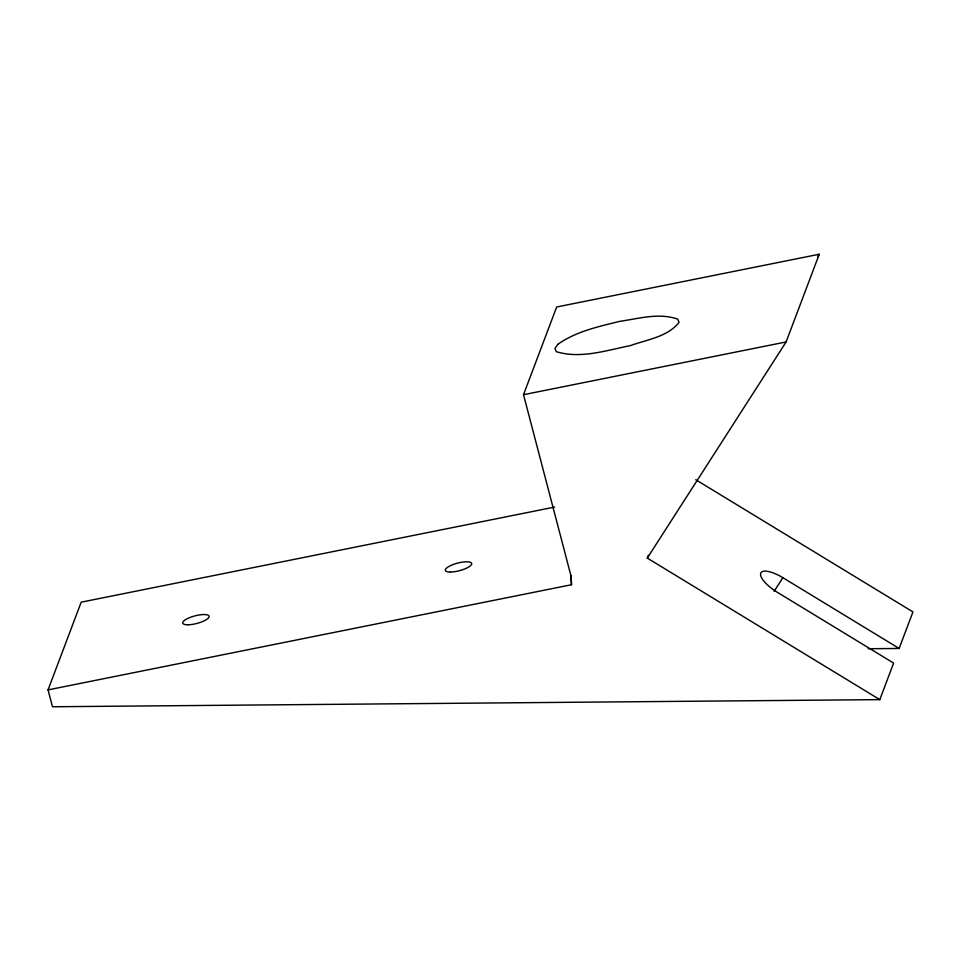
<?xml version="1.0" encoding="UTF-8"?>
<svg xmlns="http://www.w3.org/2000/svg" width="961" height="961" viewBox="0 0 961 961"><rect width="100%" height="100%" fill="white"/><g stroke="black" fill="none" stroke-linecap="round" stroke-linejoin="round"><path stroke-width="1.44" d="M879.808 699.632L52.471 706.755L48.05 689.89L571.507 584.732L571.002 575.963L523.517 394.707L556.659 307.003L819.24 254.245L786.098 341.96L647.282 558.089L879.808 699.632L893.622 663.078L777.353 592.312A22.74 7.664 32.7 0 1 760.74 573.212A22.74 7.664 32.7 0 1 782.879 577.693L899.136 648.459L912.95 611.917L695.752 479.719M48.05 689.89L81.192 602.175L554.653 507.072M647.282 558.089L648.327 555.302M817.631 256.767L819.24 254.245M774.098 591.363L782.879 577.693M523.517 394.707L786.098 341.96M868.143 648.735L899.136 648.459M571.002 575.963L571.507 584.732M557.788 344.362L554.929 348.459L556.299 351.654C580.396 359.15 606.379 350.381 630.296 345.624C646.849 339.629 667.643 336.939 679.067 322.355L677.697 319.16C659.126 312.481 638.693 318.632 619.857 321.334C598.511 326.596 576.023 331.437 557.788 344.362M450.493 572.023A13.646 3.904 -14.7 0 0 471.623 564.275A13.646 3.904 -14.7 0 0 453.364 564.431A13.646 3.904 -14.7 0 0 450.493 572.023M187.912 624.782A13.646 3.904 -14.7 0 0 209.042 617.022A13.646 3.904 -14.7 0 0 190.783 617.178A13.646 3.904 -14.7 0 0 187.912 624.782"/></g></svg>
